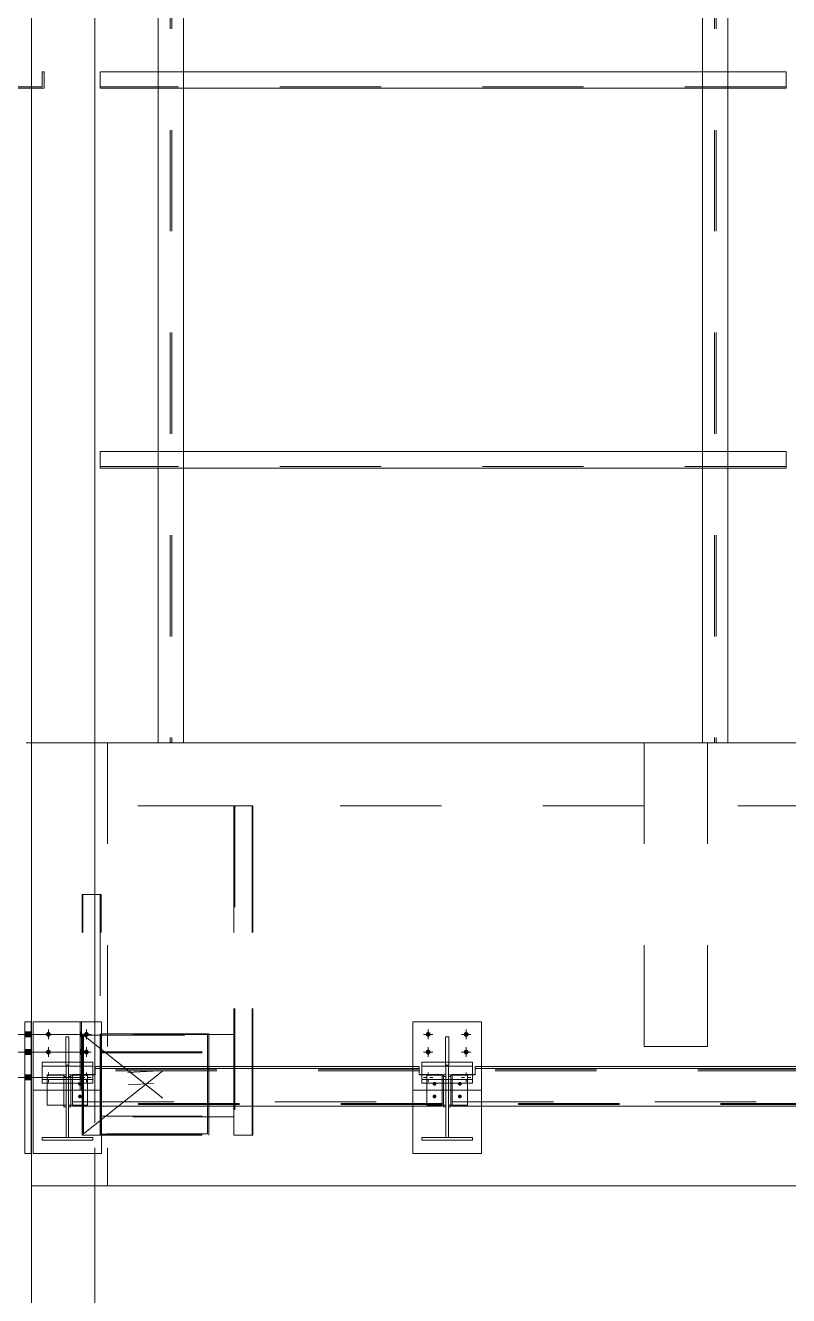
# Model space of a CAD drawing. Header units: millimetres. Extents: x 652937 to 1670132, y 1473552 to 2851037.
# Drawn here: x 663582.97 to 663585.98, y 1524459.56 to 1524464.58 of the extents above; entities that cross this region are included whole.
import ezdxf

# ---------------------------------------------------------------- set-up
doc = ezdxf.new("R2010")
doc.units = ezdxf.units.MM
doc.linetypes.add('XKITLINE00', pattern=[0])
doc.linetypes.add('XKITLINE02', pattern=[4, 2, -2])
for name, color, linetype, lineweight in [('Bolt', 7, 'Continuous', 0), ('Part', 7, 'Continuous', 0), ('S-GRID', 7, 'Continuous', 9)]:
    doc.layers.add(name, color=color, linetype=linetype, lineweight=lineweight)

# ---------------------------------------------------------------- blocks, each defined once
blk = doc.blocks.new('*A19991491')
at = {"layer": 'S-GRID', "color": 7, "linetype": 'XKITLINE00', "lineweight": 0}
for p, q in [((662.805443, 31.468115), (664.392943, 31.468115)), ((665.980443, 31.468115), (673.917943, 31.468115)), ((675.505443, 31.468115), (677.092943, 31.468115))]:
    blk.add_line(p, q, dxfattribs=at)
blk = doc.blocks.new('*A20291521')
at = {"layer": 'Part', "color": 7, "linetype": 'XKITLINE02', "lineweight": 0}
for p, q in [((676.1642, 63.568115), (676.1642, 31.468115)), ((676.399197, 63.568115), (676.399197, 31.468115)), ((676.3992, 63.568115), (676.3992, 31.468115)), ((676.429197, 63.568115), (676.429197, 31.468115)), ((676.4292, 63.568115), (676.4292, 31.468115)), ((676.6642, 31.468115), (676.6642, 63.568115)), ((676.164197, 44.718115), (676.164197, 44.393115)), ((676.664197, 44.718115), (676.664197, 44.393115)), ((676.164197, 37.218115), (676.164197, 36.893115)), ((676.664197, 37.218115), (676.664197, 36.893115)), ((676.164197, 31.468115), (676.6642, 31.468115))]:
    blk.add_line(p, q, dxfattribs=at)
at = {"layer": 'Part', "color": 7, "linetype": 'XKITLINE00', "lineweight": 0}
for p, q in [((676.164197, 51.893115), (676.164197, 44.718115)), ((676.664197, 51.893115), (676.664197, 44.718115)), ((676.164197, 44.393115), (676.164197, 37.218115)), ((676.664197, 44.393115), (676.664197, 37.218115)), ((676.164197, 36.893115), (676.164197, 31.468115)), ((676.664197, 36.893115), (676.664197, 31.468115))]:
    blk.add_line(p, q, dxfattribs=at)
blk = doc.blocks.new('*A20401532')
at = {"layer": 'Part', "color": 7, "linetype": 'XKITLINE02', "lineweight": 0}
for p, q in [((664.264256, 44.718115), (664.264225, 44.718115)), ((664.264225, 44.718115), (664.264225, 44.393115)), ((664.264227, 44.423115), (664.264227, 44.718115)), ((664.264254, 44.423115), (664.264254, 44.718115)), ((677.814196, 44.393115), (677.814196, 44.718115)), ((677.814196, 44.718115), (677.814198, 44.718115)), ((677.814198, 44.718115), (677.814198, 44.423115)), ((677.814225, 44.423115), (677.814225, 44.718115)), ((677.814225, 44.423115), (664.264227, 44.423115)), ((677.814198, 44.423115), (677.814225, 44.423115)), ((664.264225, 44.393115), (664.264256, 44.393115))]:
    blk.add_line(p, q, dxfattribs=at)
at = {"layer": 'Part', "color": 7, "linetype": 'XKITLINE00', "lineweight": 0}
for p, q in [((664.264254, 44.718115), (677.814227, 44.718115)), ((664.264256, 44.718115), (664.264256, 44.393115)), ((677.814225, 44.718115), (677.814227, 44.718115)), ((677.814227, 44.718115), (677.814227, 44.393115)), ((664.264225, 44.393115), (677.814227, 44.393115)), ((677.814227, 44.393115), (677.814196, 44.393115))]:
    blk.add_line(p, q, dxfattribs=at)
blk = doc.blocks.new('*A20461538')
at = {"layer": 'Part', "color": 7, "linetype": 'XKITLINE02', "lineweight": 0}
for p, q in [((665.414212, 63.568115), (665.414213, 31.468115)), ((665.64921, 63.568115), (665.64921, 31.468115)), ((665.649212, 63.568115), (665.649212, 31.468115)), ((665.67921, 63.568115), (665.67921, 31.468115)), ((665.679212, 63.568115), (665.679212, 31.468115)), ((665.914213, 31.468115), (665.914212, 63.568115)), ((665.414209, 44.718115), (665.414209, 44.393115)), ((665.914209, 44.718115), (665.914209, 44.393115)), ((665.414209, 37.218115), (665.414209, 36.893115)), ((665.914209, 37.218115), (665.914209, 36.893115)), ((665.414209, 31.468115), (665.914213, 31.468115))]:
    blk.add_line(p, q, dxfattribs=at)
at = {"layer": 'Part', "color": 7, "linetype": 'XKITLINE00', "lineweight": 0}
for p, q in [((665.414209, 51.893115), (665.414209, 44.718115)), ((665.914209, 51.893115), (665.914209, 44.718115)), ((665.414209, 44.393115), (665.414209, 37.218115)), ((665.914209, 44.393115), (665.914209, 37.218115)), ((665.414209, 36.893115), (665.414209, 31.468115)), ((665.914209, 36.893115), (665.914209, 31.468115))]:
    blk.add_line(p, q, dxfattribs=at)
blk = doc.blocks.new('*A20481540')
at = {"layer": 'Part', "color": 7, "linetype": 'XKITLINE00', "lineweight": 0}
for p, q in [((662.909217, 31.468115), (662.909217, 47.968115)), ((662.909217, 47.968115), (664.159217, 47.968115)), ((664.15923, 47.968115), (664.159217, 47.968115)), ((664.159217, 47.968115), (664.159217, 31.468115)), ((664.159217, 31.468115), (662.909217, 31.468115)), ((664.15923, 31.468115), (664.159217, 31.468115))]:
    blk.add_line(p, q, dxfattribs=at)
at = {"layer": 'Part', "color": 7, "linetype": 'XKITLINE02', "lineweight": 0}
for p, q in [((662.90923, 31.468115), (662.90923, 47.968115)), ((664.15923, 31.468115), (664.15923, 47.968115))]:
    blk.add_line(p, q, dxfattribs=at)
blk = doc.blocks.new('*A20611553')
at = {"layer": 'Part', "color": 7, "linetype": 'XKITLINE00', "lineweight": 0}
for p, q in [((662.574559, 44.718115), (662.534559, 44.718115)), ((662.534559, 44.718115), (662.534559, 44.393115)), ((662.574559, 44.423115), (662.574559, 44.718115)), ((662.574559, 44.423115), (662.909217, 44.423115)), ((662.534559, 44.393115), (662.909217, 44.393115))]:
    blk.add_line(p, q, dxfattribs=at)
at = {"layer": 'Part', "color": 7, "linetype": 'XKITLINE02', "lineweight": 0}
for p, q in [((662.534559, 44.718115), (662.534617, 44.718115)), ((662.574559, 44.718115), (662.574617, 44.718115)), ((663.119559, 44.718115), (663.119617, 44.718115)), ((663.159559, 44.718115), (663.119559, 44.718115)), ((663.119559, 44.718115), (663.119559, 44.423115)), ((663.159559, 44.718115), (663.159617, 44.718115)), ((663.159559, 44.393115), (663.159559, 44.718115)), ((662.574559, 44.423115), (662.574617, 44.423115)), ((662.909217, 44.423115), (663.119559, 44.423115)), ((663.119559, 44.423115), (663.119617, 44.423115)), ((662.534559, 44.393115), (662.534617, 44.393115)), ((662.909217, 44.393115), (663.159559, 44.393115)), ((663.159559, 44.393115), (663.159617, 44.393115))]:
    blk.add_line(p, q, dxfattribs=at)
blk = doc.blocks.new('*A20651556')
at = {"layer": 'Part', "color": 7, "linetype": 'XKITLINE02', "lineweight": 0}
for p, q in [((670.44424, 25.957098), (671.79424, 25.957098)), ((670.44424, 24.607098), (670.44424, 25.957098)), ((670.44424, 24.607098), (670.44424, 25.957098)), ((671.79424, 25.957098), (671.79424, 24.607098)), ((671.79424, 24.607098), (671.79424, 25.957098)), ((671.79424, 24.607098), (670.44424, 24.607098))]:
    blk.add_line(p, q, dxfattribs=at)
blk = doc.blocks.new('*A20661557')
at = {"layer": 'Part', "color": 7, "linetype": 'XKITLINE00', "lineweight": 0}
for p, q in [((662.909217, 31.468115), (664.15923, 31.468115)), ((662.909217, 8.791279), (662.909217, 31.468115)), ((664.159217, 31.468115), (664.159217, 25.957098)), ((664.159217, 23.357098), (664.159217, 8.791279))]:
    blk.add_line(p, q, dxfattribs=at)
at = {"layer": 'Part', "color": 7, "linetype": 'XKITLINE02', "lineweight": 0}
for p, q in [((662.90923, 8.791279), (662.90923, 31.468115)), ((664.15923, 31.468115), (664.15923, 8.791279)), ((664.159217, 25.957098), (664.159217, 23.357098))]:
    blk.add_line(p, q, dxfattribs=at)
blk = doc.blocks.new('*A20731564')
at = {"layer": 'Part', "color": 7, "linetype": 'XKITLINE00', "lineweight": 0}
for p, q in [((663.119213, 25.157076), (663.11919, 24.818457)), ((663.119213, 25.157076), (663.589209, 25.157076)), ((663.649209, 25.157076), (664.119213, 25.157076)), ((664.119213, 25.157076), (664.11919, 24.818458)), ((663.11919, 24.818457), (664.11919, 24.818458)), ((663.11919, 24.743104), (663.11919, 24.818457)), ((664.11919, 24.743104), (663.11919, 24.743104)), ((664.11919, 24.818458), (664.11919, 24.743104))]:
    blk.add_line(p, q, dxfattribs=at)
at = {"layer": 'Part', "color": 7, "linetype": 'XKITLINE02', "lineweight": 0}
for p, q in [((663.119213, 25.081723), (663.119213, 25.157076)), ((663.589209, 25.157076), (663.649209, 25.157076)), ((664.119213, 25.157076), (664.119213, 25.081723)), ((663.119213, 25.081723), (663.11919, 24.743104)), ((664.119213, 25.081723), (663.119213, 25.081723)), ((664.119213, 25.081723), (664.11919, 24.743104))]:
    blk.add_line(p, q, dxfattribs=at)
blk = doc.blocks.new('*A20741565')
at = {"layer": 'Part', "color": 7, "linetype": 'XKITLINE02', "lineweight": 0}
for p, q in [((663.719205, 24.306957), (663.719205, 24.911457)), ((663.719205, 24.911457), (664.119196, 24.911457)), ((663.719205, 24.908566), (664.119196, 24.908566)), ((664.169205, 24.986108), (664.169207, 25.019355)), ((670.569205, 24.986108), (664.169205, 24.986108)), ((664.169207, 25.019355), (664.169207, 25.069122)), ((670.569207, 25.019355), (664.169207, 25.019355)), ((670.569207, 25.019355), (670.569205, 24.986108)), ((670.569207, 25.069122), (670.569207, 25.019355)), ((670.619196, 24.911457), (671.019223, 24.911457)), ((670.619196, 24.908566), (671.019223, 24.908566)), ((671.019223, 24.911457), (671.019223, 24.306957)), ((663.719205, 24.339133), (663.719207, 24.37238)), ((671.019223, 24.339133), (663.719205, 24.339133)), ((663.719207, 24.37238), (663.719207, 24.322613)), ((663.719207, 24.37238), (671.019226, 24.37238)), ((671.019226, 24.37238), (671.019223, 24.339133)), ((671.019226, 24.322613), (671.019226, 24.37238)), ((663.719207, 24.322613), (663.719205, 24.286475)), ((671.019226, 24.322613), (663.719207, 24.322613)), ((671.019223, 24.286475), (671.019226, 24.322613))]:
    blk.add_line(p, q, dxfattribs=at)
at = {"layer": 'Part', "color": 7, "linetype": 'XKITLINE00', "lineweight": 0}
for p, q in [((664.119196, 24.911457), (664.169205, 24.911457)), ((664.119196, 24.908566), (664.169205, 24.908566)), ((664.169207, 25.069122), (664.169205, 25.032985)), ((664.169205, 25.032985), (664.169205, 24.908566)), ((664.169205, 25.032985), (670.569205, 25.032985)), ((670.569207, 25.069122), (664.169207, 25.069122)), ((670.569205, 25.032985), (670.569207, 25.069122)), ((670.569205, 25.032985), (670.569205, 24.908566)), ((670.569205, 24.911457), (670.619196, 24.911457)), ((670.569205, 24.908566), (670.619196, 24.908566)), ((663.719205, 24.286475), (663.719205, 24.306957)), ((663.719205, 24.286475), (671.019223, 24.286475)), ((671.019223, 24.306957), (671.019223, 24.286475))]:
    blk.add_line(p, q, dxfattribs=at)
blk = doc.blocks.new('*A20751566')
at = {"layer": 'Part', "color": 7, "linetype": 'XKITLINE00', "lineweight": 0}
for p, q in [((663.11919, 23.618126), (663.11919, 23.668126)), ((663.119213, 23.668126), (663.11919, 23.668126)), ((663.11919, 23.668126), (664.11919, 23.668126)), ((663.119213, 23.618126), (663.11919, 23.618126)), ((664.11919, 23.618126), (663.11919, 23.618126)), ((664.119213, 23.668126), (664.11919, 23.668126)), ((664.11919, 23.668126), (664.11919, 23.618126)), ((664.119213, 23.618126), (664.11919, 23.618126))]:
    blk.add_line(p, q, dxfattribs=at)
at = {"layer": 'Part', "color": 7, "linetype": 'XKITLINE02', "lineweight": 0}
for p, q in [((663.119213, 23.618126), (663.119213, 23.668126)), ((664.11919, 23.668126), (664.119213, 23.668126)), ((664.119213, 23.618126), (664.11919, 23.618126)), ((664.119213, 23.668126), (664.119213, 23.618126))]:
    blk.add_line(p, q, dxfattribs=at)
blk = doc.blocks.new('*A20761567')
at = {"layer": 'Part', "color": 7, "linetype": 'XKITLINE02', "lineweight": 0}
for p, q in [((663.594213, 25.08172), (663.59419, 24.743219)), ((663.594213, 25.08172), (663.594213, 23.668126)), ((663.644213, 25.08172), (663.594213, 25.08172)), ((663.644213, 25.08172), (663.64419, 24.743219)), ((663.644213, 23.668126), (663.644213, 25.08172)), ((663.64419, 23.668126), (663.644213, 23.668126))]:
    blk.add_line(p, q, dxfattribs=at)
at = {"layer": 'Part', "color": 7, "linetype": 'XKITLINE00', "lineweight": 0}
for p, q in [((663.59419, 23.668126), (663.59419, 24.743219)), ((663.59419, 24.743219), (663.64419, 24.743219)), ((663.64419, 24.743219), (663.64419, 23.668126)), ((663.64419, 23.668126), (663.59419, 23.668126)), ((663.644213, 23.668126), (663.64419, 23.668126))]:
    blk.add_line(p, q, dxfattribs=at)
blk = doc.blocks.new('*A20771568')
at = {"layer": 'Part', "color": 7, "linetype": 'XKITLINE02', "lineweight": 0}
for p, q in [((666.90923, 23.718115), (666.90923, 30.218115)), ((666.90923, 30.218115), (667.284232, 30.218115)), ((666.909232, 30.218115), (666.909232, 23.718115)), ((666.92523, 30.218115), (666.92523, 23.718115)), ((666.925232, 30.218115), (666.925232, 23.718115)), ((667.26823, 23.718115), (667.26823, 30.218115)), ((667.268232, 30.218115), (667.268232, 23.718115)), ((667.28423, 23.718115), (667.28423, 30.218115)), ((667.28423, 30.218115), (667.284232, 30.218115)), ((667.284232, 30.218115), (667.284232, 23.718115)), ((667.284232, 23.718115), (666.90923, 23.718115)), ((667.28423, 23.718115), (667.284232, 23.718115))]:
    blk.add_line(p, q, dxfattribs=at)
blk = doc.blocks.new('*A20791570')
at = {"layer": 'Part', "color": 7, "linetype": 'XKITLINE02', "lineweight": 0}
for p, q in [((664.28423, 23.718115), (664.28423, 24.093115)), ((664.28423, 24.093115), (664.284232, 24.093115)), ((664.28423, 24.093115), (666.909232, 24.093115)), ((664.284232, 24.093115), (664.284232, 23.718115)), ((666.90923, 24.093115), (666.90923, 23.718115)), ((666.909232, 24.093115), (666.909232, 23.718115)), ((664.28423, 24.077115), (664.284232, 24.077115)), ((666.909232, 24.077115), (664.28423, 24.077115)), ((664.284232, 23.734115), (664.28423, 23.734115)), ((664.28423, 23.734115), (666.909232, 23.734115)), ((664.284232, 23.718115), (664.28423, 23.718115)), ((664.28423, 23.718115), (666.909232, 23.718115))]:
    blk.add_line(p, q, dxfattribs=at)
blk = doc.blocks.new('*A20801571')
at = {"layer": 'Bolt', "color": 7, "linetype": 'XKITLINE02', "lineweight": 0}
for p, q in [((664.809872, 24.956888), (665.309197, 24.982859)), ((664.822846, 24.707439), (665.322171, 24.733411))]:
    blk.add_line(p, q, dxfattribs=at)
blk = doc.blocks.new('*A20811572')
at = {"layer": 'Part', "color": 7, "linetype": 'XKITLINE00', "lineweight": 0}
for p, q in [((662.944233, 25.957098), (662.944234, 25.957098)), ((664.294233, 25.957098), (662.944233, 25.957098)), ((662.944233, 25.957098), (662.944233, 23.357098)), ((664.294234, 25.957098), (664.294233, 25.957098)), ((664.294233, 25.957098), (664.294233, 25.069122)), ((664.294233, 24.286475), (664.294233, 23.357098)), ((662.944234, 23.357098), (662.944233, 23.357098)), ((662.944233, 23.357098), (664.294233, 23.357098)), ((664.294234, 23.357098), (664.294233, 23.357098))]:
    blk.add_line(p, q, dxfattribs=at)
at = {"layer": 'Part', "color": 7, "linetype": 'XKITLINE02', "lineweight": 0}
for p, q in [((662.944234, 23.357098), (662.944234, 25.957098)), ((664.294234, 25.957098), (664.294234, 23.357098)), ((664.294233, 25.069122), (664.294233, 24.286475))]:
    blk.add_line(p, q, dxfattribs=at)
blk = doc.blocks.new('*A20821573')
at = {"layer": 'Part', "color": 7, "linetype": 'XKITLINE02', "lineweight": 0}
for p, q in [((663.219205, 24.908501), (663.219204, 24.904165)), ((663.219205, 24.908501), (663.219204, 24.743104)), ((663.219204, 24.904165), (663.549204, 24.904165)), ((663.594205, 24.908501), (663.219205, 24.908501)), ((663.549204, 24.904165), (663.549202, 24.872364)), ((663.549202, 24.872364), (663.594202, 24.872364)), ((663.549202, 24.872364), (663.549202, 24.743104)), ((663.549204, 24.904165), (663.549205, 24.306957)), ((663.594202, 24.872364), (663.594205, 24.908501)), ((663.594202, 24.872364), (663.594203, 24.275156)), ((663.594205, 24.908501), (663.594205, 24.311294)), ((663.219205, 24.311294), (663.594205, 24.311294)), ((663.549203, 24.275156), (663.549205, 24.306957)), ((663.594203, 24.275156), (663.594205, 24.311294))]:
    blk.add_line(p, q, dxfattribs=at)
at = {"layer": 'Part', "color": 7, "linetype": 'XKITLINE00', "lineweight": 0}
for p, q in [((663.219204, 24.743104), (663.219205, 24.306957)), ((663.549202, 24.743104), (663.549203, 24.275156)), ((663.549205, 24.306957), (663.219205, 24.306957)), ((663.594203, 24.275156), (663.549203, 24.275156))]:
    blk.add_line(p, q, dxfattribs=at)
blk = doc.blocks.new('*A20831574')
at = {"layer": 'Part', "color": 7, "linetype": 'XKITLINE02', "lineweight": 0}
for p, q in [((663.644209, 24.872364), (663.644211, 24.908501)), ((663.644209, 24.275156), (663.644209, 24.872364)), ((663.644209, 24.872364), (663.689209, 24.872364)), ((663.644211, 24.311294), (663.644211, 24.908501)), ((664.019211, 24.908501), (663.644211, 24.908501)), ((663.689209, 24.872364), (663.689211, 24.904165)), ((663.689209, 24.872364), (663.689209, 24.743104)), ((663.689211, 24.306957), (663.689211, 24.904165)), ((663.689211, 24.904165), (664.019211, 24.904165)), ((664.019211, 24.743104), (664.019211, 24.908501)), ((663.644209, 24.275156), (663.644211, 24.311294)), ((663.644211, 24.311294), (664.019211, 24.311294)), ((663.689211, 24.306957), (663.689209, 24.275156)), ((664.019211, 24.311294), (664.019211, 24.306957))]:
    blk.add_line(p, q, dxfattribs=at)
at = {"layer": 'Part', "color": 7, "linetype": 'XKITLINE00', "lineweight": 0}
for p, q in [((663.689209, 24.743104), (663.689209, 24.275156)), ((664.019211, 24.743104), (664.019211, 24.306957)), ((663.689209, 24.275156), (663.644209, 24.275156)), ((664.019211, 24.306957), (663.689211, 24.306957))]:
    blk.add_line(p, q, dxfattribs=at)
blk = doc.blocks.new('*A20841575')
at = {"layer": 'Bolt'}
for points in [[(663.877, 24.767), (663.884, 24.764), (663.89, 24.761), (663.896, 24.756), (663.9, 24.751), (663.904, 24.744), (663.906, 24.737), (663.907, 24.73), (663.906, 24.723), (663.904, 24.716), (663.9, 24.709), (663.896, 24.704), (663.89, 24.699), (663.884, 24.696), (663.877, 24.693), (663.869, 24.693), (663.862, 24.693), (663.855, 24.696), (663.848, 24.699), (663.843, 24.704), (663.838, 24.709), (663.835, 24.716), (663.832, 24.723), (663.832, 24.73), (663.832, 24.737), (663.835, 24.744), (663.838, 24.751), (663.843, 24.756), (663.848, 24.761), (663.855, 24.764), (663.862, 24.767), (663.869, 24.767)], [(663.877, 24.518), (663.884, 24.516), (663.89, 24.512), (663.896, 24.508), (663.9, 24.502), (663.904, 24.495), (663.906, 24.488), (663.907, 24.481), (663.906, 24.474), (663.904, 24.467), (663.9, 24.46), (663.896, 24.455), (663.89, 24.45), (663.884, 24.447), (663.877, 24.445), (663.869, 24.444), (663.862, 24.445), (663.855, 24.447), (663.848, 24.45), (663.843, 24.455), (663.838, 24.46), (663.835, 24.467), (663.832, 24.474), (663.832, 24.481), (663.832, 24.488), (663.835, 24.495), (663.838, 24.502), (663.843, 24.508), (663.848, 24.512), (663.855, 24.516), (663.862, 24.518), (663.869, 24.518)]]:
    blk.add_hatch(color=7, dxfattribs=at).paths.add_polyline_path(points, flags=17)
at = {"layer": 'Bolt', "color": 7, "linetype": 'XKITLINE00', "lineweight": 0}
for p, q in [((663.869, 24.726), (663.869, 24.749)), ((663.869, 24.477), (663.869, 24.5))]:
    blk.add_line(p, q, dxfattribs=at)
blk = doc.blocks.new('*A20851576')
at = {"layer": 'Part', "color": 7, "linetype": 'XKITLINE00', "lineweight": 0}
for p, q in [((662.776014, 25.957098), (662.901014, 25.957098)), ((662.776014, 23.357098), (662.776014, 25.957098)), ((662.901022, 25.957098), (662.901014, 25.957098)), ((662.901014, 25.957098), (662.901014, 23.357098)), ((662.901014, 23.357098), (662.776014, 23.357098)), ((662.901014, 23.357098), (662.901022, 23.357098))]:
    blk.add_line(p, q, dxfattribs=at)
at = {"layer": 'Part', "color": 7, "linetype": 'XKITLINE02', "lineweight": 0}
for p, q in [((662.776022, 23.357098), (662.776022, 25.957098)), ((662.901014, 25.957098), (662.901022, 25.957098)), ((662.901022, 23.357098), (662.901022, 25.957098)), ((662.901014, 23.357098), (662.901022, 23.357098))]:
    blk.add_line(p, q, dxfattribs=at)
blk = doc.blocks.new('*A20891580')
at = {"layer": 'Part', "color": 7, "linetype": 'XKITLINE02', "lineweight": 0}
for p, q in [((664.28423, 25.343115), (664.28423, 25.718115)), ((664.28423, 25.718115), (664.284232, 25.718115)), ((664.28423, 25.718115), (666.909232, 25.718115)), ((664.28423, 25.702115), (664.284232, 25.702115)), ((666.909232, 25.702115), (664.28423, 25.702115)), ((664.284232, 25.718115), (664.284232, 25.343115)), ((666.90923, 25.718115), (666.90923, 25.343115)), ((666.909232, 25.718115), (666.909232, 25.343115)), ((664.284232, 25.359115), (664.28423, 25.359115)), ((664.28423, 25.359115), (666.909232, 25.359115)), ((664.284232, 25.343115), (664.28423, 25.343115)), ((664.28423, 25.343115), (666.909232, 25.343115))]:
    blk.add_line(p, q, dxfattribs=at)
blk = doc.blocks.new('*A20901581')
at = {"layer": 'Bolt'}
for points in [[(663.198, 25.716), (663.2, 25.725), (663.205, 25.733), (663.211, 25.741), (663.218, 25.747), (663.226, 25.751), (663.235, 25.754), (663.244, 25.755), (663.254, 25.754), (663.262, 25.751), (663.271, 25.747), (663.278, 25.741), (663.284, 25.733), (663.288, 25.725), (663.291, 25.716), (663.292, 25.707), (663.291, 25.698), (663.288, 25.689), (663.284, 25.681), (663.278, 25.674), (663.271, 25.668), (663.262, 25.663), (663.254, 25.661), (663.244, 25.66), (663.235, 25.661), (663.226, 25.663), (663.218, 25.668), (663.211, 25.674), (663.205, 25.681), (663.2, 25.689), (663.198, 25.698), (663.197, 25.707)], [(663.948, 25.716), (663.95, 25.725), (663.955, 25.733), (663.961, 25.741), (663.968, 25.747), (663.976, 25.751), (663.985, 25.754), (663.994, 25.755), (664.004, 25.754), (664.012, 25.751), (664.021, 25.747), (664.028, 25.741), (664.034, 25.733), (664.038, 25.725), (664.041, 25.716), (664.042, 25.707), (664.041, 25.698), (664.038, 25.689), (664.034, 25.681), (664.028, 25.674), (664.021, 25.668), (664.012, 25.663), (664.004, 25.661), (663.994, 25.66), (663.985, 25.661), (663.976, 25.663), (663.968, 25.668), (663.961, 25.674), (663.955, 25.681), (663.95, 25.689), (663.948, 25.698), (663.947, 25.707)], [(663.198, 25.366), (663.2, 25.375), (663.205, 25.383), (663.211, 25.391), (663.218, 25.397), (663.226, 25.401), (663.235, 25.404), (663.244, 25.405), (663.254, 25.404), (663.262, 25.401), (663.271, 25.397), (663.278, 25.391), (663.284, 25.383), (663.288, 25.375), (663.291, 25.366), (663.292, 25.357), (663.291, 25.348), (663.288, 25.339), (663.284, 25.331), (663.278, 25.324), (663.271, 25.318), (663.262, 25.313), (663.254, 25.311), (663.244, 25.31), (663.235, 25.311), (663.226, 25.313), (663.218, 25.318), (663.211, 25.324), (663.205, 25.331), (663.2, 25.339), (663.198, 25.348), (663.197, 25.357)], [(663.948, 25.366), (663.95, 25.375), (663.955, 25.383), (663.961, 25.391), (663.968, 25.397), (663.976, 25.401), (663.985, 25.404), (663.994, 25.405), (664.004, 25.404), (664.012, 25.401), (664.021, 25.397), (664.028, 25.391), (664.034, 25.383), (664.038, 25.375), (664.041, 25.366), (664.042, 25.357), (664.041, 25.348), (664.038, 25.339), (664.034, 25.331), (664.028, 25.324), (664.021, 25.318), (664.012, 25.313), (664.004, 25.311), (663.994, 25.31), (663.985, 25.311), (663.976, 25.313), (663.968, 25.318), (663.961, 25.324), (663.955, 25.331), (663.95, 25.339), (663.948, 25.348), (663.947, 25.357)]]:
    blk.add_hatch(color=7, dxfattribs=at).paths.add_polyline_path(points, flags=17)
at = {"layer": 'Bolt', "color": 7, "linetype": 'XKITLINE00', "lineweight": 0}
for p, q in [((663.149, 25.707), (663.339, 25.707)), ((663.244, 25.612), (663.244, 25.802)), ((663.899, 25.707), (664.089, 25.707)), ((663.994, 25.612), (663.994, 25.802)), ((663.149, 25.357), (663.339, 25.357)), ((663.244, 25.262), (663.244, 25.452)), ((663.899, 25.357), (664.089, 25.357)), ((663.994, 25.262), (663.994, 25.452)), ((663.149, 24.857), (663.213, 24.857)), ((663.244, 24.952), (663.244, 24.889)), ((663.339, 24.857), (663.276, 24.857)), ((663.899, 24.857), (663.963, 24.857)), ((663.994, 24.952), (663.994, 24.889)), ((664.089, 24.857), (664.026, 24.857)), ((663.244, 24.762), (663.244, 24.825)), ((663.994, 24.762), (663.994, 24.825))]:
    blk.add_line(p, q, dxfattribs=at)
blk = doc.blocks.new('*A20911582')
at = {"layer": 'Part', "color": 7, "linetype": 'XKITLINE00', "lineweight": 0}
for p, q in [((663.589209, 25.096892), (663.58921, 25.657073)), ((663.64921, 25.657073), (663.58921, 25.657073)), ((663.64921, 25.657073), (663.649209, 25.096892)), ((663.649213, 25.657073), (663.64921, 25.657073)), ((663.649209, 25.096892), (663.589209, 25.096892))]:
    blk.add_line(p, q, dxfattribs=at)
at = {"layer": 'Part', "color": 7, "linetype": 'XKITLINE02', "lineweight": 0}
for p, q in [((663.589213, 25.657073), (663.589213, 25.157073)), ((663.64921, 25.657073), (663.649213, 25.657073)), ((663.649213, 25.157073), (663.649213, 25.657073)), ((663.589213, 25.157073), (663.589209, 25.096892)), ((663.649213, 25.157073), (663.589213, 25.157073)), ((663.649209, 25.096892), (663.649213, 25.157073))]:
    blk.add_line(p, q, dxfattribs=at)
blk = doc.blocks.new('*A20921583')
at = {"layer": 'Part', "color": 7, "linetype": 'XKITLINE02', "lineweight": 0}
for p, q in [((663.90923, 23.718115), (663.90923, 28.468115)), ((663.90923, 28.468115), (664.284232, 28.468115)), ((663.909232, 23.718115), (663.909232, 28.468115)), ((663.92523, 23.718115), (663.92523, 28.468115)), ((663.925232, 23.718115), (663.925232, 28.468115)), ((664.26823, 28.468115), (664.26823, 23.718115)), ((664.268232, 23.718115), (664.268232, 28.468115)), ((664.28423, 23.718115), (664.28423, 28.468115)), ((664.28423, 28.468115), (664.284232, 28.468115)), ((664.284232, 23.718115), (664.284232, 28.468115)), ((664.284232, 23.718115), (663.90923, 23.718115)), ((664.28423, 23.718115), (664.284232, 23.718115))]:
    blk.add_line(p, q, dxfattribs=at)
blk = doc.blocks.new('*A20941585')
at = {"layer": 'Part', "color": 7, "linetype": 'XKITLINE02', "lineweight": 0}
for p, q in [((663.901022, 25.957098), (663.871014, 25.957098)), ((663.871014, 24.607098), (663.871014, 25.957098)), ((663.871022, 24.607098), (663.871022, 25.957098)), ((663.901022, 25.957098), (663.901014, 25.957098)), ((663.901014, 25.957098), (663.901014, 24.607098)), ((663.901022, 24.607098), (663.901022, 25.957098)), ((663.901022, 24.607098), (663.871014, 24.607098)), ((663.901014, 24.607098), (663.901022, 24.607098))]:
    blk.add_line(p, q, dxfattribs=at)
blk = doc.blocks.new('*A20951586')
at = {"layer": 'Part', "color": 7, "linetype": 'XKITLINE02', "lineweight": 0}
for p, q in [((662.94424, 25.957098), (664.29424, 25.957098)), ((662.94424, 24.607098), (662.94424, 25.957098)), ((662.94424, 24.607098), (662.94424, 25.957098)), ((664.29424, 25.957098), (664.29424, 24.607098)), ((664.29424, 24.607098), (664.29424, 25.957098)), ((664.29424, 24.607098), (662.94424, 24.607098))]:
    blk.add_line(p, q, dxfattribs=at)
blk = doc.blocks.new('*A20961587')
at = {"layer": 'Bolt'}
for points in [[(662.901, 25.66), (662.776, 25.66), (662.776, 25.755), (662.901, 25.755)], [(662.901, 25.66), (662.776, 25.66), (662.776, 25.755), (662.901, 25.755)], [(663.901, 25.66), (663.871, 25.66), (663.871, 25.755), (663.901, 25.755)], [(663.901, 25.66), (663.871, 25.66), (663.871, 25.755), (663.901, 25.755)], [(662.901, 25.31), (662.776, 25.31), (662.776, 25.405), (662.901, 25.405)], [(662.901, 25.31), (662.776, 25.31), (662.776, 25.405), (662.901, 25.405)], [(663.901, 25.31), (663.871, 25.31), (663.871, 25.405), (663.901, 25.405)], [(663.901, 25.31), (663.871, 25.31), (663.871, 25.405), (663.901, 25.405)], [(662.901, 24.81), (662.776, 24.81), (662.776, 24.905), (662.901, 24.905)], [(662.901, 24.81), (662.776, 24.81), (662.776, 24.905), (662.901, 24.905)], [(663.901, 24.81), (663.871, 24.81), (663.871, 24.905), (663.901, 24.905)], [(663.901, 24.81), (663.871, 24.81), (663.871, 24.905), (663.901, 24.905)]]:
    blk.add_hatch(color=7, dxfattribs=at).paths.add_polyline_path(points, flags=17)
at = {"layer": 'Bolt', "color": 7, "linetype": 'XKITLINE00', "lineweight": 0}
for p, q in [((663.954, 25.707), (662.601, 25.707)), ((663.954, 25.707), (662.601, 25.707)), ((662.901, 25.755), (662.776, 25.755)), ((662.901, 25.755), (662.776, 25.755)), ((662.901, 25.66), (662.776, 25.66)), ((662.901, 25.66), (662.776, 25.66)), ((663.901, 25.755), (663.871, 25.755)), ((663.901, 25.755), (663.871, 25.755)), ((663.901, 25.66), (663.871, 25.66)), ((663.901, 25.66), (663.871, 25.66)), ((663.954, 25.357), (662.601, 25.357)), ((663.954, 25.357), (662.601, 25.357)), ((662.901, 25.405), (662.776, 25.405)), ((662.901, 25.405), (662.776, 25.405)), ((663.901, 25.405), (663.871, 25.405)), ((663.901, 25.405), (663.871, 25.405)), ((662.901, 25.31), (662.776, 25.31)), ((662.901, 25.31), (662.776, 25.31)), ((663.901, 25.31), (663.871, 25.31)), ((663.901, 25.31), (663.871, 25.31)), ((663.954, 24.857), (662.601, 24.857)), ((663.954, 24.857), (662.601, 24.857)), ((662.901, 24.905), (662.776, 24.905)), ((662.901, 24.905), (662.776, 24.905)), ((663.901, 24.905), (663.871, 24.905)), ((663.901, 24.905), (663.871, 24.905)), ((662.901, 24.81), (662.776, 24.81)), ((662.901, 24.81), (662.776, 24.81)), ((663.901, 24.81), (663.871, 24.81)), ((663.901, 24.81), (663.871, 24.81))]:
    blk.add_line(p, q, dxfattribs=at)
blk = doc.blocks.new('*A21001591')
at = {"layer": 'Part', "color": 7, "linetype": 'XKITLINE02', "lineweight": 0}
for p, q in [((664.164215, 31.468115), (664.164205, 31.468115)), ((664.164205, 31.468115), (675.009236, 31.468115)), ((664.164205, 30.218115), (664.164205, 31.468115)), ((675.009227, 31.468115), (675.009227, 30.218115)), ((675.009227, 30.218115), (664.164205, 30.218115)), ((675.009227, 30.218115), (675.009236, 30.218115))]:
    blk.add_line(p, q, dxfattribs=at)
blk = doc.blocks.new('*A21011592')
at = {"layer": 'Part', "color": 7, "linetype": 'XKITLINE02', "lineweight": 0}
for p, q in [((676.259236, 31.468115), (676.259227, 31.468115)), ((676.259227, 31.468115), (686.859236, 31.468115)), ((676.259227, 30.218115), (676.259227, 31.468115)), ((686.859227, 31.468115), (686.859227, 30.218115)), ((686.859227, 30.218115), (676.259227, 30.218115)), ((686.859227, 30.218115), (686.859236, 30.218115))]:
    blk.add_line(p, q, dxfattribs=at)
blk = doc.blocks.new('*A21031594')
at = {"layer": 'Part', "color": 7, "linetype": 'XKITLINE02', "lineweight": 0}
for p, q in [((676.259236, 31.468115), (675.009227, 31.468115)), ((675.009227, 31.468115), (675.009227, 25.468115)), ((676.259227, 25.468115), (676.259227, 31.468115)), ((675.009227, 25.468115), (676.259236, 25.468115))]:
    blk.add_line(p, q, dxfattribs=at)
blk = doc.blocks.new('*A21041595')
at = {"layer": 'Part', "color": 7, "linetype": 'XKITLINE02', "lineweight": 0}
for p, q in [((666.413652, 25.718115), (663.913652, 25.718115)), ((663.913652, 25.718115), (663.913652, 23.718115)), ((663.938652, 23.743115), (666.388652, 25.693115)), ((663.938652, 25.693115), (666.388652, 23.743115)), ((663.938656, 25.693115), (663.938652, 25.693115)), ((663.938652, 25.693115), (666.388652, 25.693115)), ((663.938652, 23.743115), (663.938652, 25.693115)), ((663.938656, 23.743115), (666.388656, 25.693115)), ((663.938656, 25.693115), (666.388656, 23.743115)), ((666.388656, 25.693115), (666.388652, 25.693115)), ((666.388652, 25.693115), (666.388652, 23.743115)), ((666.413656, 25.718115), (666.413652, 25.718115)), ((666.413652, 23.718115), (666.413652, 25.718115)), ((663.913652, 23.718115), (666.413656, 23.718115)), ((663.938656, 23.743115), (663.938652, 23.743115)), ((666.388652, 23.743115), (663.938652, 23.743115)), ((666.388656, 23.743115), (666.388652, 23.743115))]:
    blk.add_line(p, q, dxfattribs=at)
blk = doc.blocks.new('*A21051596')
at = {"layer": 'Part', "color": 7, "linetype": 'XKITLINE02', "lineweight": 0}
for p, q in [((664.409236, 31.468115), (662.90923, 31.468115)), ((662.90923, 31.468115), (662.90923, 22.718115)), ((664.40923, 31.468115), (664.40923, 22.718115)), ((662.90923, 22.718115), (664.409236, 22.718115))]:
    blk.add_line(p, q, dxfattribs=at)
blk = doc.blocks.new('*A21571648')
at = {"layer": 'Part', "color": 7, "linetype": 'XKITLINE00', "lineweight": 0}
for p, q in [((664.159217, 31.468115), (694.159217, 31.468115)), ((664.159217, 31.468115), (664.159217, 25.957098)), ((694.159227, 31.468115), (694.159217, 31.468115)), ((694.159217, 31.468115), (694.159217, 25.957098)), ((664.159217, 23.357098), (664.159217, 22.718115)), ((694.159217, 23.357098), (694.159217, 22.718115)), ((694.159217, 22.718115), (664.159217, 22.718115)), ((694.159217, 22.718115), (694.159227, 22.718115))]:
    blk.add_line(p, q, dxfattribs=at)
at = {"layer": 'Part', "color": 7, "linetype": 'XKITLINE02', "lineweight": 0}
for p, q in [((664.159227, 31.468115), (664.159227, 22.718115)), ((694.159217, 31.468115), (694.159227, 31.468115)), ((694.159227, 22.718115), (694.159227, 31.468115)), ((664.159217, 25.957098), (664.159217, 23.357098)), ((694.159217, 25.957098), (694.159217, 23.357098)), ((694.159217, 22.718115), (694.159227, 22.718115))]:
    blk.add_line(p, q, dxfattribs=at)
blk = doc.blocks.new('*A21741665')
at = {"layer": 'Part', "color": 7, "linetype": 'XKITLINE02', "lineweight": 0}
for p, q in [((664.264256, 37.218115), (664.264225, 37.218115)), ((664.264225, 37.218115), (664.264225, 36.893115)), ((664.264227, 36.923115), (664.264227, 37.218115)), ((664.264254, 36.923115), (664.264254, 37.218115)), ((677.814196, 36.893115), (677.814196, 37.218115)), ((677.814196, 37.218115), (677.814198, 37.218115)), ((677.814198, 37.218115), (677.814198, 36.923115)), ((677.814225, 36.923115), (677.814225, 37.218115)), ((664.264225, 36.893115), (664.264256, 36.893115)), ((677.814225, 36.923115), (664.264227, 36.923115)), ((677.814198, 36.923115), (677.814225, 36.923115))]:
    blk.add_line(p, q, dxfattribs=at)
at = {"layer": 'Part', "color": 7, "linetype": 'XKITLINE00', "lineweight": 0}
for p, q in [((664.264254, 37.218115), (677.814227, 37.218115)), ((664.264256, 37.218115), (664.264256, 36.893115)), ((677.814225, 37.218115), (677.814227, 37.218115)), ((677.814227, 37.218115), (677.814227, 36.893115)), ((664.264225, 36.893115), (677.814227, 36.893115)), ((677.814227, 36.893115), (677.814196, 36.893115))]:
    blk.add_line(p, q, dxfattribs=at)
blk = doc.blocks.new('*A21911682')
at = {"layer": 'Part', "color": 7, "linetype": 'XKITLINE00', "lineweight": 0}
for p, q in [((670.619213, 25.157076), (670.61919, 24.818462)), ((670.619213, 25.157076), (671.089209, 25.157076)), ((671.149209, 25.157076), (671.619213, 25.157076)), ((671.619213, 25.157076), (671.61919, 24.818463)), ((670.61919, 24.818462), (671.61919, 24.818463)), ((670.61919, 24.743108), (670.61919, 24.818462)), ((671.61919, 24.743109), (670.61919, 24.743108)), ((671.61919, 24.818463), (671.61919, 24.743109))]:
    blk.add_line(p, q, dxfattribs=at)
at = {"layer": 'Part', "color": 7, "linetype": 'XKITLINE02', "lineweight": 0}
for p, q in [((670.619213, 25.081723), (670.619213, 25.157076)), ((671.089209, 25.157076), (671.149209, 25.157076)), ((671.619213, 25.157076), (671.619213, 25.081723)), ((670.619213, 25.081723), (670.61919, 24.743108)), ((671.619213, 25.081723), (670.619213, 25.081723)), ((671.619213, 25.081723), (671.61919, 24.743109))]:
    blk.add_line(p, q, dxfattribs=at)
blk = doc.blocks.new('*A21921683')
at = {"layer": 'Part', "color": 7, "linetype": 'XKITLINE02', "lineweight": 0}
for p, q in [((671.094213, 25.08172), (671.09419, 24.743224)), ((671.094213, 25.08172), (671.094213, 23.668126)), ((671.144213, 25.08172), (671.094213, 25.08172)), ((671.144213, 25.08172), (671.14419, 24.743224)), ((671.144213, 23.668126), (671.144213, 25.08172)), ((671.14419, 23.668126), (671.144213, 23.668126))]:
    blk.add_line(p, q, dxfattribs=at)
at = {"layer": 'Part', "color": 7, "linetype": 'XKITLINE00', "lineweight": 0}
for p, q in [((671.09419, 23.668126), (671.09419, 24.743224)), ((671.09419, 24.743224), (671.14419, 24.743224)), ((671.14419, 24.743224), (671.14419, 23.668126)), ((671.14419, 23.668126), (671.09419, 23.668126)), ((671.144213, 23.668126), (671.14419, 23.668126))]:
    blk.add_line(p, q, dxfattribs=at)
blk = doc.blocks.new('*A21931684')
at = {"layer": 'Part', "color": 7, "linetype": 'XKITLINE00', "lineweight": 0}
for p, q in [((670.61919, 23.618126), (670.61919, 23.668126)), ((670.619213, 23.668126), (670.61919, 23.668126)), ((670.61919, 23.668126), (671.61919, 23.668126)), ((670.619213, 23.618126), (670.61919, 23.618126)), ((671.61919, 23.618126), (670.61919, 23.618126)), ((671.619213, 23.668126), (671.61919, 23.668126)), ((671.61919, 23.668126), (671.61919, 23.618126)), ((671.619213, 23.618126), (671.61919, 23.618126))]:
    blk.add_line(p, q, dxfattribs=at)
at = {"layer": 'Part', "color": 7, "linetype": 'XKITLINE02', "lineweight": 0}
for p, q in [((670.619213, 23.618126), (670.619213, 23.668126)), ((671.61919, 23.668126), (671.619213, 23.668126)), ((671.619213, 23.618126), (671.61919, 23.618126)), ((671.619213, 23.668126), (671.619213, 23.618126))]:
    blk.add_line(p, q, dxfattribs=at)
blk = doc.blocks.new('*A21941685')
at = {"layer": 'Part', "color": 7, "linetype": 'XKITLINE02', "lineweight": 0}
for p, q in [((671.219205, 24.306957), (671.219205, 24.911457)), ((671.219205, 24.911457), (671.619196, 24.911457)), ((671.219205, 24.908566), (671.619196, 24.908566)), ((671.669205, 24.986108), (671.669207, 25.019355)), ((678.069205, 24.986108), (671.669205, 24.986108)), ((671.669207, 25.019355), (671.669207, 25.069122)), ((678.069207, 25.019355), (671.669207, 25.019355)), ((678.069207, 25.019355), (678.069205, 24.986108)), ((678.069207, 25.069122), (678.069207, 25.019355)), ((678.119196, 24.911457), (678.519223, 24.911457)), ((678.119196, 24.908566), (678.519223, 24.908566)), ((678.519223, 24.911457), (678.519223, 24.306957)), ((671.219205, 24.339133), (671.219207, 24.37238)), ((678.519223, 24.339133), (671.219205, 24.339133)), ((671.219207, 24.37238), (671.219207, 24.322613)), ((671.219207, 24.37238), (678.519226, 24.37238)), ((678.519226, 24.37238), (678.519223, 24.339133)), ((678.519226, 24.322613), (678.519226, 24.37238)), ((671.219207, 24.322613), (671.219205, 24.286475)), ((678.519226, 24.322613), (671.219207, 24.322613)), ((678.519223, 24.286475), (678.519226, 24.322613))]:
    blk.add_line(p, q, dxfattribs=at)
at = {"layer": 'Part', "color": 7, "linetype": 'XKITLINE00', "lineweight": 0}
for p, q in [((671.619196, 24.911457), (671.669205, 24.911457)), ((671.619196, 24.908566), (671.669205, 24.908566)), ((671.669207, 25.069122), (671.669205, 25.032985)), ((671.669205, 25.032985), (671.669205, 24.908566)), ((671.669205, 25.032985), (678.069205, 25.032985)), ((678.069207, 25.069122), (671.669207, 25.069122)), ((678.069205, 25.032985), (678.069207, 25.069122)), ((678.069205, 25.032985), (678.069205, 24.908566)), ((678.069205, 24.911457), (678.119196, 24.911457)), ((678.069205, 24.908566), (678.119196, 24.908566)), ((671.219205, 24.286475), (671.219205, 24.306957)), ((671.219205, 24.286475), (678.519223, 24.286475)), ((678.519223, 24.306957), (678.519223, 24.286475))]:
    blk.add_line(p, q, dxfattribs=at)
blk = doc.blocks.new('*A22001691')
at = {"layer": 'Part', "color": 7, "linetype": 'XKITLINE00', "lineweight": 0}
for p, q in [((670.444233, 25.957098), (670.444234, 25.957098)), ((671.794233, 25.957098), (670.444233, 25.957098)), ((670.444233, 25.957098), (670.444233, 25.069122)), ((671.794234, 25.957098), (671.794233, 25.957098)), ((671.794233, 25.957098), (671.794233, 25.069122)), ((670.444233, 24.286475), (670.444233, 23.357098)), ((671.794233, 24.286475), (671.794233, 23.357098)), ((670.444234, 23.357098), (670.444233, 23.357098)), ((670.444233, 23.357098), (671.794233, 23.357098)), ((671.794234, 23.357098), (671.794233, 23.357098))]:
    blk.add_line(p, q, dxfattribs=at)
at = {"layer": 'Part', "color": 7, "linetype": 'XKITLINE02', "lineweight": 0}
for p, q in [((670.444234, 25.957098), (670.444234, 23.357098)), ((671.794234, 25.957098), (671.794234, 23.357098)), ((670.444233, 25.069122), (670.444233, 24.286475)), ((671.794233, 25.069122), (671.794233, 24.286475))]:
    blk.add_line(p, q, dxfattribs=at)
blk = doc.blocks.new('*A22011692')
at = {"layer": 'Part', "color": 7, "linetype": 'XKITLINE02', "lineweight": 0}
for p, q in [((670.719205, 24.908501), (670.719204, 24.904165)), ((670.719205, 24.908501), (670.719204, 24.743109)), ((670.719204, 24.904165), (671.049204, 24.904165)), ((671.094205, 24.908501), (670.719205, 24.908501)), ((671.049204, 24.904165), (671.049202, 24.872364)), ((671.049202, 24.872364), (671.094202, 24.872364)), ((671.049202, 24.872364), (671.049202, 24.743109)), ((671.049204, 24.904165), (671.049205, 24.306957)), ((671.094202, 24.872364), (671.094205, 24.908501)), ((671.094202, 24.872364), (671.094203, 24.275156)), ((671.094205, 24.908501), (671.094205, 24.311294)), ((670.719205, 24.311294), (671.094205, 24.311294)), ((671.049203, 24.275156), (671.049205, 24.306957)), ((671.094203, 24.275156), (671.094205, 24.311294))]:
    blk.add_line(p, q, dxfattribs=at)
at = {"layer": 'Part', "color": 7, "linetype": 'XKITLINE00', "lineweight": 0}
for p, q in [((670.719204, 24.743109), (670.719205, 24.306957)), ((671.049202, 24.743109), (671.049203, 24.275156)), ((671.049205, 24.306957), (670.719205, 24.306957)), ((671.094203, 24.275156), (671.049203, 24.275156))]:
    blk.add_line(p, q, dxfattribs=at)
blk = doc.blocks.new('*A22021693')
at = {"layer": 'Part', "color": 7, "linetype": 'XKITLINE02', "lineweight": 0}
for p, q in [((671.144209, 24.872364), (671.144211, 24.908501)), ((671.144209, 24.275156), (671.144209, 24.872364)), ((671.144209, 24.872364), (671.189209, 24.872364)), ((671.144211, 24.311294), (671.144211, 24.908501)), ((671.519211, 24.908501), (671.144211, 24.908501)), ((671.189209, 24.872364), (671.189211, 24.904165)), ((671.189209, 24.872364), (671.189209, 24.743109)), ((671.189211, 24.306957), (671.189211, 24.904165)), ((671.189211, 24.904165), (671.519211, 24.904165)), ((671.519211, 24.743109), (671.519211, 24.908501)), ((671.144209, 24.275156), (671.144211, 24.311294)), ((671.144211, 24.311294), (671.519211, 24.311294)), ((671.189211, 24.306957), (671.189209, 24.275156)), ((671.519211, 24.311294), (671.519211, 24.306957))]:
    blk.add_line(p, q, dxfattribs=at)
at = {"layer": 'Part', "color": 7, "linetype": 'XKITLINE00', "lineweight": 0}
for p, q in [((671.189209, 24.743109), (671.189209, 24.275156)), ((671.519211, 24.743109), (671.519211, 24.306957)), ((671.189209, 24.275156), (671.144209, 24.275156)), ((671.519211, 24.306957), (671.189211, 24.306957))]:
    blk.add_line(p, q, dxfattribs=at)
blk = doc.blocks.new('*A22031694')
at = {"layer": 'Bolt'}
for points in [[(670.877, 24.767), (670.884, 24.764), (670.89, 24.761), (670.896, 24.756), (670.9, 24.751), (670.904, 24.744), (670.906, 24.737), (670.907, 24.73), (670.906, 24.723), (670.904, 24.716), (670.9, 24.709), (670.896, 24.704), (670.89, 24.699), (670.884, 24.696), (670.877, 24.693), (670.869, 24.693), (670.862, 24.693), (670.855, 24.696), (670.848, 24.699), (670.843, 24.704), (670.838, 24.709), (670.835, 24.716), (670.832, 24.723), (670.832, 24.73), (670.832, 24.737), (670.835, 24.744), (670.838, 24.751), (670.843, 24.756), (670.848, 24.761), (670.855, 24.764), (670.862, 24.767), (670.869, 24.767)], [(670.877, 24.518), (670.884, 24.516), (670.89, 24.512), (670.896, 24.508), (670.9, 24.502), (670.904, 24.495), (670.906, 24.488), (670.907, 24.481), (670.906, 24.474), (670.904, 24.467), (670.9, 24.46), (670.896, 24.455), (670.89, 24.45), (670.884, 24.447), (670.877, 24.445), (670.869, 24.444), (670.862, 24.445), (670.855, 24.447), (670.848, 24.45), (670.843, 24.455), (670.838, 24.46), (670.835, 24.467), (670.832, 24.474), (670.832, 24.481), (670.832, 24.488), (670.835, 24.495), (670.838, 24.502), (670.843, 24.508), (670.848, 24.512), (670.855, 24.516), (670.862, 24.518), (670.869, 24.518)]]:
    blk.add_hatch(color=7, dxfattribs=at).paths.add_polyline_path(points, flags=17)
at = {"layer": 'Bolt', "color": 7, "linetype": 'XKITLINE00', "lineweight": 0}
for p, q in [((670.869, 24.726), (670.869, 24.749)), ((670.869, 24.477), (670.869, 24.5))]:
    blk.add_line(p, q, dxfattribs=at)
blk = doc.blocks.new('*A22041695')
at = {"layer": 'Bolt'}
for points in [[(671.377, 24.767), (671.384, 24.764), (671.39, 24.761), (671.396, 24.756), (671.4, 24.751), (671.404, 24.744), (671.406, 24.737), (671.407, 24.73), (671.406, 24.723), (671.404, 24.716), (671.4, 24.709), (671.396, 24.704), (671.39, 24.699), (671.384, 24.696), (671.377, 24.693), (671.369, 24.693), (671.362, 24.693), (671.355, 24.696), (671.348, 24.699), (671.343, 24.704), (671.338, 24.709), (671.335, 24.716), (671.332, 24.723), (671.332, 24.73), (671.332, 24.737), (671.335, 24.744), (671.338, 24.751), (671.343, 24.756), (671.348, 24.761), (671.355, 24.764), (671.362, 24.767), (671.369, 24.767)], [(671.377, 24.518), (671.384, 24.516), (671.39, 24.512), (671.396, 24.508), (671.4, 24.502), (671.404, 24.495), (671.406, 24.488), (671.407, 24.481), (671.406, 24.474), (671.404, 24.467), (671.4, 24.46), (671.396, 24.455), (671.39, 24.45), (671.384, 24.447), (671.377, 24.445), (671.369, 24.444), (671.362, 24.445), (671.355, 24.447), (671.348, 24.45), (671.343, 24.455), (671.338, 24.46), (671.335, 24.467), (671.332, 24.474), (671.332, 24.481), (671.332, 24.488), (671.335, 24.495), (671.338, 24.502), (671.343, 24.508), (671.348, 24.512), (671.355, 24.516), (671.362, 24.518), (671.369, 24.518)]]:
    blk.add_hatch(color=7, dxfattribs=at).paths.add_polyline_path(points, flags=17)
at = {"layer": 'Bolt', "color": 7, "linetype": 'XKITLINE00', "lineweight": 0}
for p, q in [((671.369, 24.726), (671.369, 24.749)), ((671.369, 24.477), (671.369, 24.5))]:
    blk.add_line(p, q, dxfattribs=at)
blk = doc.blocks.new('*A22081699')
at = {"layer": 'Part', "color": 7, "linetype": 'XKITLINE00', "lineweight": 0}
for p, q in [((671.089209, 25.096892), (671.08921, 25.657073)), ((671.14921, 25.657073), (671.08921, 25.657073)), ((671.14921, 25.657073), (671.149209, 25.096892)), ((671.149213, 25.657073), (671.14921, 25.657073)), ((671.149209, 25.096892), (671.089209, 25.096892))]:
    blk.add_line(p, q, dxfattribs=at)
at = {"layer": 'Part', "color": 7, "linetype": 'XKITLINE02', "lineweight": 0}
for p, q in [((671.089213, 25.657073), (671.089213, 25.157073)), ((671.14921, 25.657073), (671.149213, 25.657073)), ((671.149213, 25.157073), (671.149213, 25.657073)), ((671.089213, 25.157073), (671.089209, 25.096892)), ((671.149213, 25.157073), (671.089213, 25.157073)), ((671.149209, 25.096892), (671.149213, 25.157073))]:
    blk.add_line(p, q, dxfattribs=at)
blk = doc.blocks.new('*A22091700')
at = {"layer": 'Bolt'}
for points in [[(670.698, 25.716), (670.7, 25.725), (670.705, 25.733), (670.711, 25.741), (670.718, 25.747), (670.726, 25.751), (670.735, 25.754), (670.744, 25.755), (670.754, 25.754), (670.762, 25.751), (670.771, 25.747), (670.778, 25.741), (670.784, 25.733), (670.788, 25.725), (670.791, 25.716), (670.792, 25.707), (670.791, 25.698), (670.788, 25.689), (670.784, 25.681), (670.778, 25.674), (670.771, 25.668), (670.762, 25.663), (670.754, 25.661), (670.744, 25.66), (670.735, 25.661), (670.726, 25.663), (670.718, 25.668), (670.711, 25.674), (670.705, 25.681), (670.7, 25.689), (670.698, 25.698), (670.697, 25.707)], [(671.448, 25.716), (671.45, 25.725), (671.455, 25.733), (671.461, 25.741), (671.468, 25.747), (671.476, 25.751), (671.485, 25.754), (671.494, 25.755), (671.504, 25.754), (671.512, 25.751), (671.521, 25.747), (671.528, 25.741), (671.534, 25.733), (671.538, 25.725), (671.541, 25.716), (671.542, 25.707), (671.541, 25.698), (671.538, 25.689), (671.534, 25.681), (671.528, 25.674), (671.521, 25.668), (671.512, 25.663), (671.504, 25.661), (671.494, 25.66), (671.485, 25.661), (671.476, 25.663), (671.468, 25.668), (671.461, 25.674), (671.455, 25.681), (671.45, 25.689), (671.448, 25.698), (671.447, 25.707)], [(670.698, 25.366), (670.7, 25.375), (670.705, 25.383), (670.711, 25.391), (670.718, 25.397), (670.726, 25.401), (670.735, 25.404), (670.744, 25.405), (670.754, 25.404), (670.762, 25.401), (670.771, 25.397), (670.778, 25.391), (670.784, 25.383), (670.788, 25.375), (670.791, 25.366), (670.792, 25.357), (670.791, 25.348), (670.788, 25.339), (670.784, 25.331), (670.778, 25.324), (670.771, 25.318), (670.762, 25.313), (670.754, 25.311), (670.744, 25.31), (670.735, 25.311), (670.726, 25.313), (670.718, 25.318), (670.711, 25.324), (670.705, 25.331), (670.7, 25.339), (670.698, 25.348), (670.697, 25.357)], [(671.448, 25.366), (671.45, 25.375), (671.455, 25.383), (671.461, 25.391), (671.468, 25.397), (671.476, 25.401), (671.485, 25.404), (671.494, 25.405), (671.504, 25.404), (671.512, 25.401), (671.521, 25.397), (671.528, 25.391), (671.534, 25.383), (671.538, 25.375), (671.541, 25.366), (671.542, 25.357), (671.541, 25.348), (671.538, 25.339), (671.534, 25.331), (671.528, 25.324), (671.521, 25.318), (671.512, 25.313), (671.504, 25.311), (671.494, 25.31), (671.485, 25.311), (671.476, 25.313), (671.468, 25.318), (671.461, 25.324), (671.455, 25.331), (671.45, 25.339), (671.448, 25.348), (671.447, 25.357)]]:
    blk.add_hatch(color=7, dxfattribs=at).paths.add_polyline_path(points, flags=17)
at = {"layer": 'Bolt', "color": 7, "linetype": 'XKITLINE00', "lineweight": 0}
for p, q in [((670.649, 25.707), (670.839, 25.707)), ((670.744, 25.612), (670.744, 25.802)), ((671.399, 25.707), (671.589, 25.707)), ((671.494, 25.612), (671.494, 25.802)), ((670.649, 25.357), (670.839, 25.357)), ((670.744, 25.262), (670.744, 25.452)), ((671.399, 25.357), (671.589, 25.357)), ((671.494, 25.262), (671.494, 25.452)), ((670.649, 24.857), (670.713, 24.857)), ((670.744, 24.952), (670.744, 24.889)), ((670.839, 24.857), (670.776, 24.857)), ((671.399, 24.857), (671.463, 24.857)), ((671.494, 24.952), (671.494, 24.889)), ((671.589, 24.857), (671.526, 24.857)), ((670.744, 24.762), (670.744, 24.825)), ((671.494, 24.762), (671.494, 24.825))]:
    blk.add_line(p, q, dxfattribs=at)
blk = doc.blocks.new('si11')
at = {"color": 7, "lineweight": 0, "xscale": 200, "yscale": 200, "zscale": 200}
for name in ['*A20461538', '*A20291521', '*A20481540', '*A20611553', '*A20401532', '*A21741665', '*A19991491', '*A20661557', '*A21051596', '*A21571648', '*A21001591', '*A21031594', '*A21011592', '*A20771568', '*A20921583', '*A20851576', '*A20811572', '*A20951586', '*A20941585', '*A20651556', '*A22001691', '*A20961587', '*A20901581', '*A21041595', '*A20891580', '*A22091700', '*A20911582', '*A22081699', '*A20731564', '*A20761567', '*A20741565', '*A20801571', '*A21911682', '*A21921683', '*A21941685', '*A20821573', '*A20831574', '*A20841575', '*A22011692', '*A22031694', '*A22021693', '*A22041695', '*A20791570', '*A20751566', '*A21931684']:
    blk.add_blockref(name, (-125633.2, 57033.4), dxfattribs=at)

msp = doc.modelspace()

# ---------------------------------------------------------------- block references
at = {"color": 7, "xscale": 0.001, "yscale": 0.001, "zscale": 0.001}
msp.add_blockref('si11', (663576.0456, 1524398.4161), dxfattribs=at)

doc.saveas('drawing.dxf')
